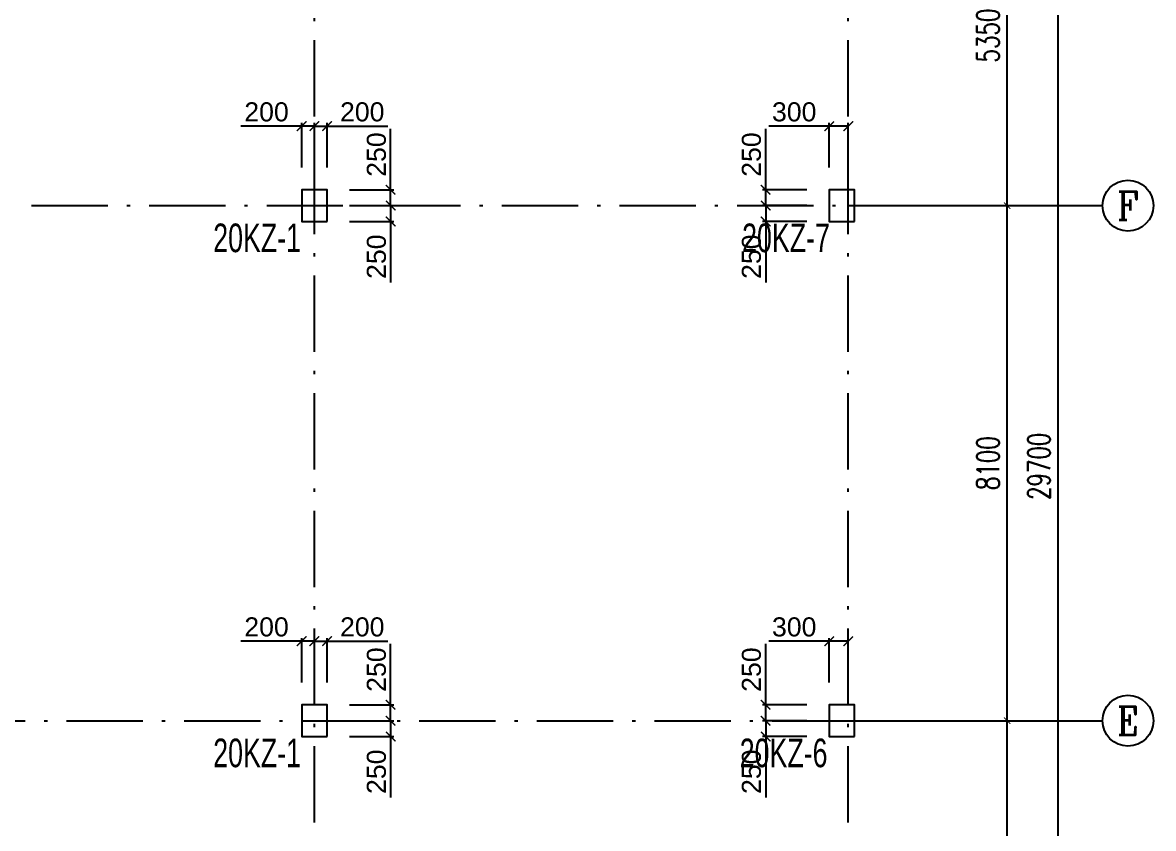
# Model space of a CAD drawing. Header units: millimetres. Extents: x -3831 to 465700, y 39900 to 106100.
# Drawn here: x 447909 to 465700, y 80756 to 93428 of the extents above; entities that cross this region are included whole.
import ezdxf
from ezdxf.enums import TextEntityAlignment as Align

# ---------------------------------------------------------------- set-up
doc = ezdxf.new("R2010")
doc.units = ezdxf.units.MM
doc.linetypes.add('线型2', pattern=[1850, 1200, -300, 50, -300])
for name, color, linetype in [('AXIS', 3, 'Continuous'), ('AXIS_TEXT', 7, 'Continuous'), ('column_dim', 90, 'Continuous'), ('DOTE', 10, '线型2')]:
    doc.layers.add(name, color=color, linetype=linetype)
doc.layers.add('S_Cl', color=2, linetype='Continuous', lineweight=25)
doc.layers.add('S_ColumFocus', color=2, linetype='Continuous', lineweight=9)
doc.styles.add('_TCH_AXIS', font='COMPLEX', dxfattribs={"bigfont": 'GBCBIG'})
doc.styles.add('_TCH_DIM_T3', font='SIMPLEX', dxfattribs={"width": 0.705882, "bigfont": 'GBCBIG'})
doc.styles.add('COMPLEX', font='COMPLEX')
doc.styles.get("Standard").update_dxf_attribs({"font": 'arial.ttf'})
doc.styles.add('xxxx', font='RIF.ttf')
doc.dimstyles.new('_TCH_ARCH&&100', dxfattribs={"dimtxt": 297.5, "dimasz": 100, "dimexe": 250, "dimexo": 300, "dimgap": 126.25, "dimtad": 1, "dimdec": 0, "dimzin": 0, "dimdsep": 46, "dimtxsty": '_TCH_DIM_T3', "dimblk": 'ARCHTICK', "dimcen": 0.09, "dimclrt": 7, "dimazin": 2, "dimtfac": 1, "dimtdec": 0, "dimtix": 1, "dimtmove": 2, "dimatfit": 3, "dimfxl": 100, "dimtolj": 1, "dimtzin": 0, "dimarcsym": 0})
doc.dimstyles.new('ISO-25', dxfattribs={"dimtxt": 2.5, "dimasz": 2.5, "dimexe": 1.25, "dimexo": 0.625, "dimtad": 1, "dimtxsty": 'Standard', "dimcen": 2.5, "dimadec": 0, "dimazin": 0, "dimtfac": 1, "dimtmove": 0, "dimatfit": 3, "dimfxl": 1, "dimarcsym": 0})

# ---------------------------------------------------------------- blocks, each defined once
blk = doc.blocks.new('_AXISO')
blk.add_circle((0, 0), 0.5)
at = {"layer": 'AXIS_TEXT', "style": 'COMPLEX', "width": 1.041667}
blk.add_attdef('A', text='', height=0.56, dxfattribs=at).set_placement((-0.25, -0.28), (0.25, -0.28), align=Align.FIT)
blk = doc.blocks.new('_ArchTick')
at = {"color": 0, "linetype": 'ByBlock', "const_width": 0.15}
blk.add_lwpolyline([(-0.5, -0.5), (0.5, 0.5)], dxfattribs=at)
blk = doc.blocks.new('*D495')
at = {"layer": 'AXIS', "color": 0, "lineweight": -2, "transparency": 16777216}
for p, q in [((461200, 82450), (463650, 82450)), ((463400, 77000), (463400, 82450)), ((461200, 77000), (463650, 77000))]:
    blk.add_line(p, q, dxfattribs=at)
at = {"layer": 'Defpoints', "color": 0, "transparency": 16777216}
for p in [(460900, 82450), (463400, 82450), (460900, 77000)]:
    blk.add_point(p, dxfattribs=at)
at = {"layer": 'AXIS', "color": 0, "lineweight": -2, "transparency": 16777216, "xscale": 100, "yscale": 100, "zscale": 100}
for p, rotation in [((463400, 82450), 90), ((463400, 77000), 270)]:
    blk.add_blockref('_ArchTick', p, dxfattribs=dict(at, rotation=rotation))
at = {"layer": 'AXIS', "color": 7, "transparency": 16777216, "insert": (463098.75, 79725), "char_height": 350, "attachment_point": 5, "rotation": 90, "style": '_TCH_DIM_T3'}
blk.add_mtext('\\A1;5450', dxfattribs=at)
blk = doc.blocks.new('*D496')
at = {"layer": 'AXIS', "color": 0, "lineweight": -2, "transparency": 16777216}
for p, q in [((461200, 90550), (463650, 90550)), ((463400, 82450), (463400, 90550)), ((461200, 82450), (463650, 82450))]:
    blk.add_line(p, q, dxfattribs=at)
at = {"layer": 'Defpoints', "color": 0, "transparency": 16777216}
for p in [(460900, 90550), (463400, 90550), (460900, 82450)]:
    blk.add_point(p, dxfattribs=at)
at = {"layer": 'AXIS', "color": 0, "lineweight": -2, "transparency": 16777216, "xscale": 100, "yscale": 100, "zscale": 100}
for p, rotation in [((463400, 90550), 90), ((463400, 82450), 270)]:
    blk.add_blockref('_ArchTick', p, dxfattribs=dict(at, rotation=rotation))
at = {"layer": 'AXIS', "color": 7, "transparency": 16777216, "insert": (463098.75, 86500), "char_height": 350, "attachment_point": 5, "rotation": 90, "style": '_TCH_DIM_T3'}
blk.add_mtext('\\A1;8100', dxfattribs=at)
blk = doc.blocks.new('*D497')
at = {"layer": 'AXIS', "color": 0, "lineweight": -2, "transparency": 16777216}
for p, q in [((461200, 95900.24988), (463650, 95900.24988)), ((463400, 90550), (463400, 95900.24988)), ((461200, 90550), (463650, 90550))]:
    blk.add_line(p, q, dxfattribs=at)
at = {"layer": 'Defpoints', "color": 0, "transparency": 16777216}
for p in [(460900, 95900.24988), (463400, 95900.24988), (460900, 90550)]:
    blk.add_point(p, dxfattribs=at)
at = {"layer": 'AXIS', "color": 0, "lineweight": -2, "transparency": 16777216, "xscale": 100, "yscale": 100, "zscale": 100}
for p, rotation in [((463400, 95900.24988), 90), ((463400, 90550), 270)]:
    blk.add_blockref('_ArchTick', p, dxfattribs=dict(at, rotation=rotation))
at = {"layer": 'AXIS', "color": 7, "transparency": 16777216, "insert": (463098.75, 93225.12494), "char_height": 350, "attachment_point": 5, "rotation": 90, "style": '_TCH_DIM_T3'}
blk.add_mtext('\\A1;5350', dxfattribs=at)
blk = doc.blocks.new('*D499')
at = {"layer": 'AXIS', "color": 0, "lineweight": -2, "transparency": 16777216}
for p, q in [((461200, 101300), (464450, 101300)), ((464200, 71600), (464200, 101300)), ((461200, 71600), (464450, 71600))]:
    blk.add_line(p, q, dxfattribs=at)
at = {"layer": 'Defpoints', "color": 0, "transparency": 16777216}
for p in [(460900, 101300), (464200, 101300), (460900, 71600)]:
    blk.add_point(p, dxfattribs=at)
at = {"layer": 'AXIS', "color": 0, "lineweight": -2, "transparency": 16777216, "xscale": 100, "yscale": 100, "zscale": 100}
for p, rotation in [((464200, 101300), 90), ((464200, 71600), 270)]:
    blk.add_blockref('_ArchTick', p, dxfattribs=dict(at, rotation=rotation))
at = {"layer": 'AXIS', "color": 7, "transparency": 16777216, "insert": (463899, 86450), "char_height": 350, "attachment_point": 5, "rotation": 90, "style": '_TCH_DIM_T3'}
blk.add_mtext('\\A1;29700', dxfattribs=at)
blk = doc.blocks.new('*D2159')
at = {"layer": 'column_dim', "color": 0, "lineweight": -2, "transparency": 16777216}
for p, q in [((459600, 90800), (459600, 91757)), ((460250, 90800), (459550, 90800)), ((459600, 90550), (459600, 90800)), ((460250, 90550), (459550, 90550))]:
    blk.add_line(p, q, dxfattribs=at)
at = {"layer": 'Defpoints', "color": 0, "transparency": 16777216}
for p in [(460600, 90800), (459600, 90550), (460600, 90550)]:
    blk.add_point(p, dxfattribs=at)
at = {"layer": 'column_dim', "color": 0, "lineweight": -2, "transparency": 16777216, "xscale": 150, "yscale": 150, "zscale": 150}
for p, rotation in [((459600, 90800), 90), ((459600, 90550), 270)]:
    blk.add_blockref('_ArchTick', p, dxfattribs=dict(at, rotation=rotation))
at = {"layer": 'column_dim', "color": 7, "transparency": 16777216, "insert": (459377, 91353), "char_height": 300, "attachment_point": 5, "rotation": 90}
blk.add_mtext('250', dxfattribs=at)
blk = doc.blocks.new('*D2160')
at = {"layer": 'column_dim', "color": 0, "lineweight": -2, "transparency": 16777216}
for p, q in [((460250, 90550), (459550, 90550)), ((459600, 90550), (459600, 90300)), ((460250, 90300), (459550, 90300)), ((459600, 90300), (459600, 89343))]:
    blk.add_line(p, q, dxfattribs=at)
at = {"layer": 'Defpoints', "color": 0, "transparency": 16777216}
for p in [(459600, 90550), (460600, 90550), (460600, 90300)]:
    blk.add_point(p, dxfattribs=at)
at = {"layer": 'column_dim', "color": 0, "lineweight": -2, "transparency": 16777216, "xscale": 150, "yscale": 150, "zscale": 150}
for p, rotation in [((459600, 90550), 90), ((459600, 90300), 270)]:
    blk.add_blockref('_ArchTick', p, dxfattribs=dict(at, rotation=rotation))
at = {"layer": 'column_dim', "color": 7, "transparency": 16777216, "insert": (459377, 89747), "char_height": 300, "attachment_point": 5, "rotation": 90}
blk.add_mtext('250', dxfattribs=at)
blk = doc.blocks.new('*D2161')
at = {"layer": 'column_dim', "color": 0, "lineweight": -2, "transparency": 16777216}
for p, q in [((460600, 91800), (459648, 91800)), ((460600, 91150), (460600, 91850)), ((460900, 91800), (460600, 91800)), ((460900, 91150), (460900, 91850))]:
    blk.add_line(p, q, dxfattribs=at)
at = {"layer": 'Defpoints', "color": 0, "transparency": 16777216}
for p in [(460900, 91800), (460600, 90800), (460900, 90800)]:
    blk.add_point(p, dxfattribs=at)
at = {"layer": 'column_dim', "color": 0, "lineweight": -2, "transparency": 16777216, "xscale": 150, "yscale": 150, "zscale": 150, "rotation": 180}
blk.add_blockref('_ArchTick', (460600, 91800), dxfattribs=at)
at = {"layer": 'column_dim', "color": 0, "lineweight": -2, "transparency": 16777216, "xscale": 150, "yscale": 150, "zscale": 150}
blk.add_blockref('_ArchTick', (460900, 91800), dxfattribs=at)
at = {"layer": 'column_dim', "color": 7, "transparency": 16777216, "insert": (460049, 92023), "char_height": 300, "attachment_point": 5}
blk.add_mtext('300', dxfattribs=at)
blk = doc.blocks.new('*D2162')
at = {"layer": 'column_dim', "color": 0, "lineweight": -2, "transparency": 16777216}
for p, q in [((459600, 82700), (459600, 83657)), ((460250, 82700), (459550, 82700)), ((459600, 82450), (459600, 82700)), ((460250, 82450), (459550, 82450))]:
    blk.add_line(p, q, dxfattribs=at)
at = {"layer": 'Defpoints', "color": 0, "transparency": 16777216}
for p in [(460600, 82700), (459600, 82450), (460600, 82450)]:
    blk.add_point(p, dxfattribs=at)
at = {"layer": 'column_dim', "color": 0, "lineweight": -2, "transparency": 16777216, "xscale": 150, "yscale": 150, "zscale": 150}
for p, rotation in [((459600, 82700), 90), ((459600, 82450), 270)]:
    blk.add_blockref('_ArchTick', p, dxfattribs=dict(at, rotation=rotation))
at = {"layer": 'column_dim', "color": 7, "transparency": 16777216, "insert": (459377, 83253), "char_height": 300, "attachment_point": 5, "rotation": 90}
blk.add_mtext('250', dxfattribs=at)
blk = doc.blocks.new('*D2163')
at = {"layer": 'column_dim', "color": 0, "lineweight": -2, "transparency": 16777216}
for p, q in [((460250, 82450), (459550, 82450)), ((459600, 82450), (459600, 82200)), ((460250, 82200), (459550, 82200)), ((459600, 82200), (459600, 81243))]:
    blk.add_line(p, q, dxfattribs=at)
at = {"layer": 'Defpoints', "color": 0, "transparency": 16777216}
for p in [(459600, 82450), (460600, 82450), (460600, 82200)]:
    blk.add_point(p, dxfattribs=at)
at = {"layer": 'column_dim', "color": 0, "lineweight": -2, "transparency": 16777216, "xscale": 150, "yscale": 150, "zscale": 150}
for p, rotation in [((459600, 82450), 90), ((459600, 82200), 270)]:
    blk.add_blockref('_ArchTick', p, dxfattribs=dict(at, rotation=rotation))
at = {"layer": 'column_dim', "color": 7, "transparency": 16777216, "insert": (459377, 81647), "char_height": 300, "attachment_point": 5, "rotation": 90}
blk.add_mtext('250', dxfattribs=at)
blk = doc.blocks.new('*D2164')
at = {"layer": 'column_dim', "color": 0, "lineweight": -2, "transparency": 16777216}
for p, q in [((460600, 83700), (459648, 83700)), ((460600, 83050), (460600, 83750)), ((460900, 83700), (460600, 83700)), ((460900, 83050), (460900, 83750))]:
    blk.add_line(p, q, dxfattribs=at)
at = {"layer": 'Defpoints', "color": 0, "transparency": 16777216}
for p in [(460900, 83700), (460600, 82700), (460900, 82700)]:
    blk.add_point(p, dxfattribs=at)
at = {"layer": 'column_dim', "color": 0, "lineweight": -2, "transparency": 16777216, "xscale": 150, "yscale": 150, "zscale": 150, "rotation": 180}
blk.add_blockref('_ArchTick', (460600, 83700), dxfattribs=at)
at = {"layer": 'column_dim', "color": 0, "lineweight": -2, "transparency": 16777216, "xscale": 150, "yscale": 150, "zscale": 150}
blk.add_blockref('_ArchTick', (460900, 83700), dxfattribs=at)
at = {"layer": 'column_dim', "color": 7, "transparency": 16777216, "insert": (460049, 83923), "char_height": 300, "attachment_point": 5}
blk.add_mtext('300', dxfattribs=at)
blk = doc.blocks.new('*D2176')
at = {"layer": 'column_dim', "color": 0, "lineweight": -2, "transparency": 16777216}
for p, q in [((453050, 90550), (453750, 90550)), ((453700, 90550), (453700, 90300)), ((453050, 90300), (453750, 90300)), ((453700, 90300), (453700, 89343))]:
    blk.add_line(p, q, dxfattribs=at)
at = {"layer": 'Defpoints', "color": 0, "transparency": 16777216}
for p in [(452700, 90550), (453700, 90550), (452700, 90300)]:
    blk.add_point(p, dxfattribs=at)
at = {"layer": 'column_dim', "color": 0, "lineweight": -2, "transparency": 16777216, "xscale": 150, "yscale": 150, "zscale": 150}
for p, rotation in [((453700, 90550), 90), ((453700, 90300), 270)]:
    blk.add_blockref('_ArchTick', p, dxfattribs=dict(at, rotation=rotation))
at = {"layer": 'column_dim', "color": 7, "transparency": 16777216, "insert": (453477, 89747), "char_height": 300, "attachment_point": 5, "rotation": 90}
blk.add_mtext('250', dxfattribs=at)
blk = doc.blocks.new('*D2177')
at = {"layer": 'column_dim', "color": 0, "lineweight": -2, "transparency": 16777216}
for p, q in [((453700, 90800), (453700, 91757)), ((453050, 90800), (453750, 90800)), ((453700, 90550), (453700, 90800)), ((453050, 90550), (453750, 90550))]:
    blk.add_line(p, q, dxfattribs=at)
at = {"layer": 'Defpoints', "color": 0, "transparency": 16777216}
for p in [(452700, 90800), (452700, 90550), (453700, 90550)]:
    blk.add_point(p, dxfattribs=at)
at = {"layer": 'column_dim', "color": 0, "lineweight": -2, "transparency": 16777216, "xscale": 150, "yscale": 150, "zscale": 150}
for p, rotation in [((453700, 90800), 90), ((453700, 90550), 270)]:
    blk.add_blockref('_ArchTick', p, dxfattribs=dict(at, rotation=rotation))
at = {"layer": 'column_dim', "color": 7, "transparency": 16777216, "insert": (453477, 91353), "char_height": 300, "attachment_point": 5, "rotation": 90}
blk.add_mtext('250', dxfattribs=at)
blk = doc.blocks.new('*D2178')
at = {"layer": 'column_dim', "color": 0, "lineweight": -2, "transparency": 16777216}
for p, q in [((452500, 91150), (452500, 91850)), ((452500, 91800), (452700, 91800)), ((452700, 91150), (452700, 91850)), ((452700, 91800), (453657, 91800))]:
    blk.add_line(p, q, dxfattribs=at)
at = {"layer": 'Defpoints', "color": 0, "transparency": 16777216}
for p in [(452500, 91800), (452500, 90800), (452700, 90800)]:
    blk.add_point(p, dxfattribs=at)
at = {"layer": 'column_dim', "color": 0, "lineweight": -2, "transparency": 16777216, "xscale": 150, "yscale": 150, "zscale": 150, "rotation": 180}
blk.add_blockref('_ArchTick', (452500, 91800), dxfattribs=at)
at = {"layer": 'column_dim', "color": 0, "lineweight": -2, "transparency": 16777216, "xscale": 150, "yscale": 150, "zscale": 150}
blk.add_blockref('_ArchTick', (452700, 91800), dxfattribs=at)
at = {"layer": 'column_dim', "color": 7, "transparency": 16777216, "insert": (453253, 92023), "char_height": 300, "attachment_point": 5}
blk.add_mtext('200', dxfattribs=at)
blk = doc.blocks.new('*D2179')
at = {"layer": 'column_dim', "color": 0, "lineweight": -2, "transparency": 16777216}
for p, q in [((452300, 91800), (451343, 91800)), ((452300, 91150), (452300, 91850)), ((452500, 91800), (452300, 91800)), ((452500, 91150), (452500, 91850))]:
    blk.add_line(p, q, dxfattribs=at)
at = {"layer": 'Defpoints', "color": 0, "transparency": 16777216}
for p in [(452500, 91800), (452300, 90800), (452500, 90800)]:
    blk.add_point(p, dxfattribs=at)
at = {"layer": 'column_dim', "color": 0, "lineweight": -2, "transparency": 16777216, "xscale": 150, "yscale": 150, "zscale": 150, "rotation": 180}
blk.add_blockref('_ArchTick', (452300, 91800), dxfattribs=at)
at = {"layer": 'column_dim', "color": 0, "lineweight": -2, "transparency": 16777216, "xscale": 150, "yscale": 150, "zscale": 150}
blk.add_blockref('_ArchTick', (452500, 91800), dxfattribs=at)
at = {"layer": 'column_dim', "color": 7, "transparency": 16777216, "insert": (451747, 92023), "char_height": 300, "attachment_point": 5}
blk.add_mtext('200', dxfattribs=at)
blk = doc.blocks.new('*D2180')
at = {"layer": 'column_dim', "color": 0, "lineweight": -2, "transparency": 16777216}
for p, q in [((453050, 82450), (453750, 82450)), ((453700, 82450), (453700, 82200)), ((453050, 82200), (453750, 82200)), ((453700, 82200), (453700, 81243))]:
    blk.add_line(p, q, dxfattribs=at)
at = {"layer": 'Defpoints', "color": 0, "transparency": 16777216}
for p in [(452700, 82450), (453700, 82450), (452700, 82200)]:
    blk.add_point(p, dxfattribs=at)
at = {"layer": 'column_dim', "color": 0, "lineweight": -2, "transparency": 16777216, "xscale": 150, "yscale": 150, "zscale": 150}
for p, rotation in [((453700, 82450), 90), ((453700, 82200), 270)]:
    blk.add_blockref('_ArchTick', p, dxfattribs=dict(at, rotation=rotation))
at = {"layer": 'column_dim', "color": 7, "transparency": 16777216, "insert": (453477, 81647), "char_height": 300, "attachment_point": 5, "rotation": 90}
blk.add_mtext('250', dxfattribs=at)
blk = doc.blocks.new('*D2181')
at = {"layer": 'column_dim', "color": 0, "lineweight": -2, "transparency": 16777216}
for p, q in [((453700, 82700), (453700, 83657)), ((453050, 82700), (453750, 82700)), ((453700, 82450), (453700, 82700)), ((453050, 82450), (453750, 82450))]:
    blk.add_line(p, q, dxfattribs=at)
at = {"layer": 'Defpoints', "color": 0, "transparency": 16777216}
for p in [(452700, 82700), (452700, 82450), (453700, 82450)]:
    blk.add_point(p, dxfattribs=at)
at = {"layer": 'column_dim', "color": 0, "lineweight": -2, "transparency": 16777216, "xscale": 150, "yscale": 150, "zscale": 150}
for p, rotation in [((453700, 82700), 90), ((453700, 82450), 270)]:
    blk.add_blockref('_ArchTick', p, dxfattribs=dict(at, rotation=rotation))
at = {"layer": 'column_dim', "color": 7, "transparency": 16777216, "insert": (453477, 83253), "char_height": 300, "attachment_point": 5, "rotation": 90}
blk.add_mtext('250', dxfattribs=at)
blk = doc.blocks.new('*D2182')
at = {"layer": 'column_dim', "color": 0, "lineweight": -2, "transparency": 16777216}
for p, q in [((452500, 83050), (452500, 83750)), ((452500, 83700), (452700, 83700)), ((452700, 83050), (452700, 83750)), ((452700, 83700), (453657, 83700))]:
    blk.add_line(p, q, dxfattribs=at)
at = {"layer": 'Defpoints', "color": 0, "transparency": 16777216}
for p in [(452500, 83700), (452500, 82700), (452700, 82700)]:
    blk.add_point(p, dxfattribs=at)
at = {"layer": 'column_dim', "color": 0, "lineweight": -2, "transparency": 16777216, "xscale": 150, "yscale": 150, "zscale": 150, "rotation": 180}
blk.add_blockref('_ArchTick', (452500, 83700), dxfattribs=at)
at = {"layer": 'column_dim', "color": 0, "lineweight": -2, "transparency": 16777216, "xscale": 150, "yscale": 150, "zscale": 150}
blk.add_blockref('_ArchTick', (452700, 83700), dxfattribs=at)
at = {"layer": 'column_dim', "color": 7, "transparency": 16777216, "insert": (453253, 83923), "char_height": 300, "attachment_point": 5}
blk.add_mtext('200', dxfattribs=at)
blk = doc.blocks.new('*D2183')
at = {"layer": 'column_dim', "color": 0, "lineweight": -2, "transparency": 16777216}
for p, q in [((452300, 83700), (451343, 83700)), ((452300, 83050), (452300, 83750)), ((452500, 83700), (452300, 83700)), ((452500, 83050), (452500, 83750))]:
    blk.add_line(p, q, dxfattribs=at)
at = {"layer": 'Defpoints', "color": 0, "transparency": 16777216}
for p in [(452500, 83700), (452300, 82700), (452500, 82700)]:
    blk.add_point(p, dxfattribs=at)
at = {"layer": 'column_dim', "color": 0, "lineweight": -2, "transparency": 16777216, "xscale": 150, "yscale": 150, "zscale": 150, "rotation": 180}
blk.add_blockref('_ArchTick', (452300, 83700), dxfattribs=at)
at = {"layer": 'column_dim', "color": 0, "lineweight": -2, "transparency": 16777216, "xscale": 150, "yscale": 150, "zscale": 150}
blk.add_blockref('_ArchTick', (452500, 83700), dxfattribs=at)
at = {"layer": 'column_dim', "color": 7, "transparency": 16777216, "insert": (451747, 83923), "char_height": 300, "attachment_point": 5}
blk.add_mtext('200', dxfattribs=at)

msp = doc.modelspace()

# ---------------------------------------------------------------- linework, layer by layer
at = {"layer": 'AXIS'}
for p, q in [((460900, 90550), (464900, 90550)), ((460900, 82450), (464900, 82450))]:
    msp.add_line(p, q, dxfattribs=at)
at = {"layer": 'DOTE'}
for p, q in [((452500, 71600), (452500, 101300)), ((460900, 71600), (460900, 101300)), ((431400, 90550), (460900, 90550)), ((411600, 82450), (460900, 82450))]:
    msp.add_line(p, q, dxfattribs=at)
at = {"layer": 'S_Cl'}
for points in [[(452700, 90300), (452700, 90800), (452300, 90800), (452300, 90300)], [(461000, 90300), (461000, 90800), (460600, 90800), (460600, 90300)], [(452700, 82200), (452700, 82700), (452300, 82700), (452300, 82200)], [(461000, 82200), (461000, 82700), (460600, 82700), (460600, 82200)]]:
    msp.add_lwpolyline(points, close=True, dxfattribs=at)

# ---------------------------------------------------------------- block references
at = {"layer": 'AXIS'}
ref = msp.add_blockref('_AXISO', (465300, 90550), dxfattribs=dict(at, xscale=800, yscale=800, zscale=800))
ref.add_attrib('A', 'F', dxfattribs={"layer": 'AXIS_TEXT', "height": 445.44176, "style": '_TCH_AXIS'}).set_placement((465130.3079, 90327.27912), (465469.6921, 90327.27912), align=Align.FIT)
ref = msp.add_blockref('_AXISO', (465300, 82450), dxfattribs=dict(at, xscale=800, yscale=800, zscale=800))
ref.add_attrib('A', 'E', dxfattribs={"layer": 'AXIS_TEXT', "height": 445.44176, "style": '_TCH_AXIS'}).set_placement((465130.3079, 82227.27912), (465469.6921, 82227.27912), align=Align.FIT)

# ---------------------------------------------------------------- texts
at = {"layer": 'S_ColumFocus', "char_height": 450, "attachment_point": 5, "style": 'xxxx'}
for s, insert, width in [('{\\W0.7;20KZ-1}', (451598.81453, 90040.03878), 1139), ('{\\W0.7;20KZ-7}', (459919.75203, 90040.03878), 1180.875), ('{\\W0.7;20KZ-1}', (451598.81453, 81940.03878), 1139), ('{\\W0.7;20KZ-6}', (459882.06453, 81940.03878), 1105.5)]:
    msp.add_mtext(s, dxfattribs=dict(at, insert=insert, width=width))

# ---------------------------------------------------------------- dimensions: what is measured, and where the dimension line sits
at = {"layer": 'AXIS'}
for p1, p2, distance, picture, middle in [((460900, 71600), (460900, 101300.30933), -3300, '*D499', (463898.75, 86450.15466)), ((460900, 90550), (460900, 95900.24988), -2500, '*D497', (463098.75, 93225.12494)), ((460900, 82450), (460900, 90550), -2500, '*D496', (463098.75, 86500)), ((460900, 77000), (460900, 82450), -2500, '*D495', (463098.75, 79725))]:
    dim = msp.add_aligned_dim(p1=p1, p2=p2, distance=distance, dimstyle='_TCH_ARCH&&100', override={"dimtxt": 350}, dxfattribs=at)
    dim.commit()
    dim.dimension.update_dxf_attribs({"geometry": picture, "text_midpoint": middle})
at = {"layer": 'column_dim'}
for p1, p2, distance, picture, middle in [((452300, 90800), (452500, 90800), 1000, '*D2179', (451746.54161, 92023.1719)), ((452700, 90800), (452500, 90800), -1000, '*D2178', (453253.45839, 92023.1719)), ((460600, 90800), (460900, 90800), 1000, '*D2161', (460049.20191, 92023.27422)), ((452700, 90800), (452700, 90550), 1000, '*D2177', (453476.8281, 91353.45839)), ((460600, 90800), (460600, 90550), -1000, '*D2159', (459376.8281, 91353.45839)), ((452700, 90300), (452700, 90550), -1000, '*D2176', (453476.8281, 89746.54161)), ((460600, 90300), (460600, 90550), 1000, '*D2160', (459376.8281, 89746.54161)), ((452300, 82700), (452500, 82700), 1000, '*D2183', (451746.54161, 83923.1719)), ((452700, 82700), (452500, 82700), -1000, '*D2182', (453253.45839, 83923.1719)), ((460600, 82700), (460900, 82700), 1000, '*D2164', (460049.20191, 83923.27422)), ((452700, 82700), (452700, 82450), 1000, '*D2181', (453476.8281, 83253.45839)), ((460600, 82700), (460600, 82450), -1000, '*D2162', (459376.8281, 83253.45839)), ((452700, 82200), (452700, 82450), -1000, '*D2180', (453476.8281, 81646.54161)), ((460600, 82200), (460600, 82450), 1000, '*D2163', (459376.8281, 81646.54161))]:
    dim = msp.add_aligned_dim(p1=p1, p2=p2, distance=distance, dimstyle='ISO-25', override={"dimtxt": 300, "dimasz": 150, "dimexe": 50, "dimexo": 350, "dimgap": 70, "dimjust": 1, "dimblk1": 'ArchTick', "dimblk2": 'ArchTick', "dimsah": 1, "dimclrt": 7}, dxfattribs=at)
    dim.commit()
    dim.dimension.update_dxf_attribs({"geometry": picture, "text_midpoint": middle})

doc.saveas('drawing.dxf')
